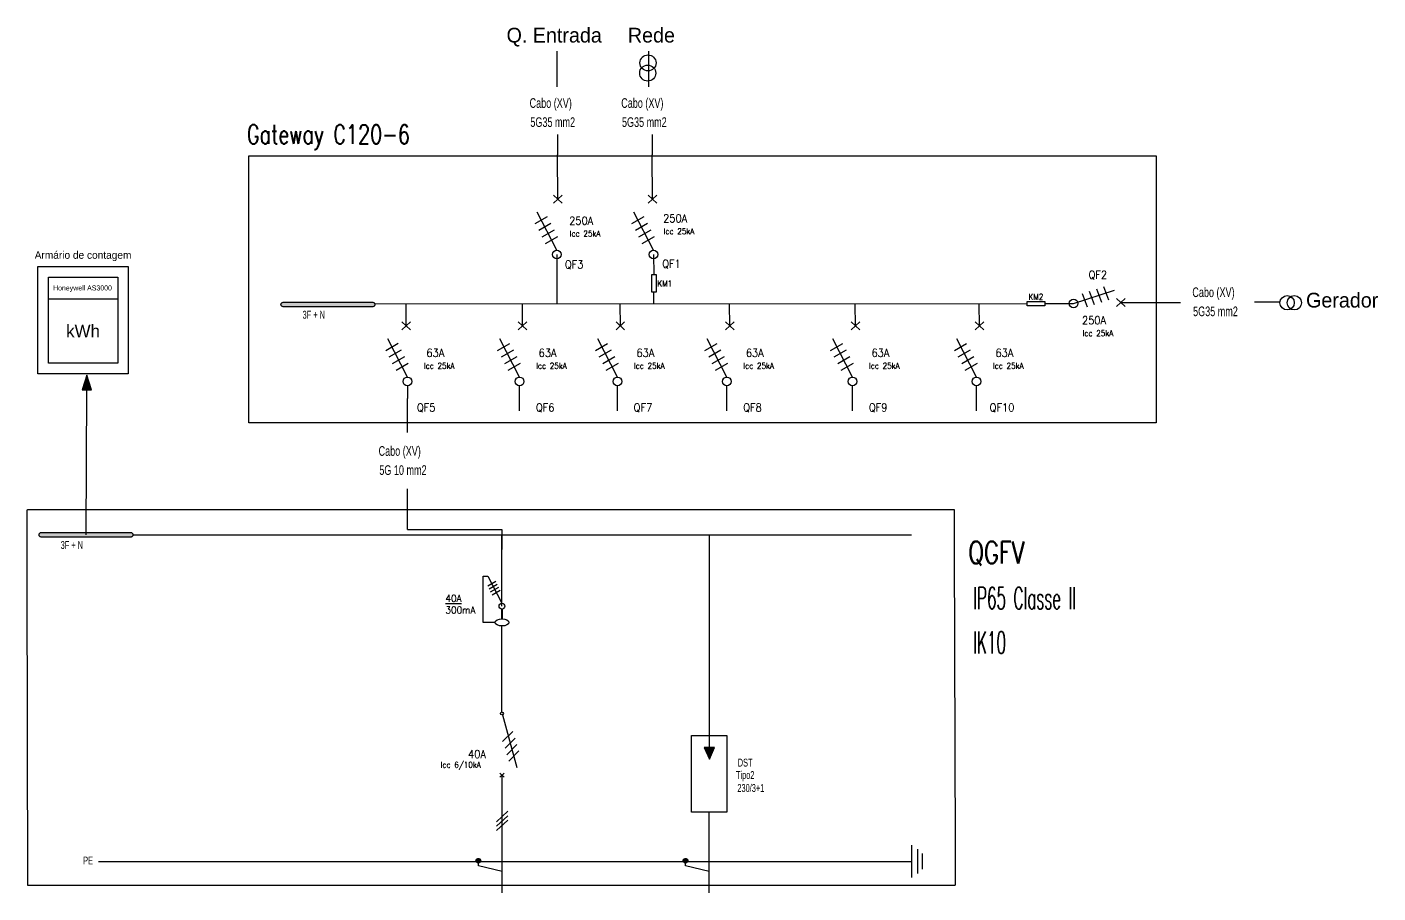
# Model space of a CAD drawing. Header units: millimetres. Extents: x 75320 to 3731865, y 19394 to 539720.
# Drawn here: x 235370 to 327093, y 216699 to 275507 of the extents above; entities that cross this region are included whole.
import ezdxf
from ezdxf.enums import TextEntityAlignment as Align

# ---------------------------------------------------------------- set-up
doc = ezdxf.new("R2010")
doc.units = ezdxf.units.MM
doc.linetypes.add('RDASHED', pattern=[2.38125, 1.5875, -0.79375])
for name, color, linetype in [('326', 7, 'Continuous'), ('Z_entity', 7, 'Continuous'), ('Z_solid', 96, 'Continuous'), ('Z_text', 7, 'Continuous')]:
    doc.layers.add(name, color=color, linetype=linetype)
doc.styles.add('QTNBCJ+TT111t00', font='', dxfattribs={"height": 0.2})
doc.styles.add('ROMANS', font='ROMANS.shx', dxfattribs={"width": 0.9, "height": 238.125})
doc.styles.get("Standard").update_dxf_attribs({"font": 'bahnschrift.ttf'})
doc.styles.get('QTNBCJ+TT111t00').set_extended_font_data('T T 1 1 1t 0 0')

msp = doc.modelspace()

# ---------------------------------------------------------------- hatches: boundary and pattern name
h = msp.add_hatch(color=256)
h.dxf.hatch_style = 1
h.paths.add_polyline_path([(259010, 256664), (259007, 256689), (258996, 256713), (258981, 256736), (258960, 256756), (258936, 256773), (258909, 256786), (258880, 256795), (258850, 256798), (252763, 256798), (252729, 256795), (252697, 256786), (252667, 256773), (252642, 256756), (252620, 256736), (252604, 256713), (252594, 256689), (252590, 256664), (252594, 256636), (252604, 256610), (252620, 256587), (252642, 256568), (252667, 256552), (252697, 256541), (252729, 256534), (252763, 256531), (258850, 256531), (258880, 256534), (258909, 256541), (258936, 256552), (258960, 256568), (258981, 256587), (258996, 256610), (259007, 256636)])
h = msp.add_hatch(color=256)
h.dxf.hatch_style = 1
h.paths.add_polyline_path([(239431, 251873), (239109, 250875), (239753, 250875)])
h = msp.add_hatch(color=256)
h.dxf.hatch_style = 1
h.paths.add_polyline_path([(242584, 241025), (242580, 241050), (242570, 241074), (242554, 241097), (242534, 241117), (242510, 241134), (242483, 241147), (242454, 241156), (242424, 241159), (236337, 241159), (236303, 241156), (236270, 241147), (236241, 241134), (236215, 241117), (236194, 241097), (236178, 241074), (236167, 241050), (236164, 241025), (236167, 240997), (236178, 240971), (236194, 240948), (236215, 240929), (236241, 240913), (236270, 240902), (236303, 240895), (236337, 240892), (242424, 240892), (242454, 240895), (242483, 240902), (242510, 240913), (242534, 240929), (242554, 240948), (242570, 240971), (242580, 240997)])
at = {"layer": 'Z_solid'}
for points in [[(281697, 225785), (282043, 226584), (281337, 226584)], [(266173, 218888), (266170, 218859), (266161, 218832), (266147, 218807), (266128, 218785), (266105, 218767), (266078, 218753), (266047, 218745), (266013, 218742), (265980, 218745), (265949, 218753), (265922, 218767), (265898, 218785), (265879, 218807), (265865, 218832), (265856, 218859), (265853, 218888), (265856, 218917), (265865, 218945), (265879, 218970), (265898, 218991), (265922, 219009), (265949, 219023), (265980, 219032), (266013, 219035), (266047, 219032), (266078, 219023), (266105, 219009), (266128, 218991), (266147, 218970), (266161, 218945), (266170, 218917)], [(280238, 218888), (280235, 218859), (280226, 218831), (280212, 218806), (280193, 218785), (280170, 218767), (280143, 218753), (280112, 218744), (280078, 218741), (280045, 218744), (280014, 218753), (279987, 218767), (279963, 218785), (279944, 218806), (279930, 218831), (279921, 218859), (279918, 218888), (279921, 218917), (279930, 218945), (279944, 218969), (279963, 218991), (279987, 219009), (280014, 219023), (280045, 219031), (280078, 219034), (280112, 219031), (280143, 219023), (280170, 219009), (280193, 218991), (280212, 218969), (280226, 218945), (280235, 218917)]]:
    msp.add_hatch(color=0, dxfattribs=at).paths.add_polyline_path(points)

# ---------------------------------------------------------------- linework, layer by layer
for p, q in [((271335, 273868), (271335, 271443)), ((277555, 273868), (277555, 271443)), ((271380, 268205), (271380, 266827)), ((277815, 268205), (277815, 266827)), ((271409, 263817), (271380, 266827)), ((277844, 263817), (277815, 266827)), ((271117, 264086), (271700, 263547)), ((271117, 263547), (271700, 264086)), ((277552, 264086), (278135, 263547)), ((277552, 263547), (278135, 264086)), ((269879, 262160), (270710, 262643)), ((276439, 262160), (277270, 262643)), ((270112, 261709), (270943, 262192)), ((270345, 261257), (271176, 261741)), ((276672, 261709), (277503, 262192)), ((276905, 261257), (277736, 261741)), ((270577, 260806), (271409, 261289)), ((277137, 260806), (277969, 261289)), ((308455, 257880), (308798, 256981)), ((307007, 257408), (307350, 256510)), ((307490, 257566), (307833, 256667)), ((307973, 257723), (308315, 256824)), ((309340, 257068), (309924, 256530)), ((309340, 256530), (309924, 257068)), ((261115, 255207), (261101, 256712)), ((269015, 255207), (269001, 256712)), ((275655, 255207), (275641, 256712)), ((283085, 255207), (283071, 256712)), ((291615, 255207), (291601, 256712)), ((300030, 255207), (300016, 256712)), ((260823, 255476), (261407, 254937)), ((260823, 254937), (261407, 255476)), ((268723, 255476), (269307, 254937)), ((268723, 254937), (269307, 255476)), ((275363, 255476), (275947, 254937)), ((275363, 254937), (275947, 255476)), ((282793, 255476), (283377, 254937)), ((282793, 254937), (283377, 255476)), ((291323, 255476), (291907, 254937)), ((291323, 254937), (291907, 255476)), ((299738, 255476), (300322, 254937)), ((299738, 254937), (300322, 255476)), ((259729, 253550), (260560, 254033)), ((259962, 253099), (260793, 253582)), ((267320, 253530), (268152, 254013)), ((267582, 253099), (268413, 253582)), ((273960, 253530), (274792, 254013)), ((274222, 253099), (275053, 253582)), ((281390, 253530), (282222, 254013)), ((281652, 253099), (282483, 253582)), ((289920, 253530), (290752, 254013)), ((290182, 253099), (291013, 253582)), ((298335, 253530), (299167, 254013)), ((298597, 253099), (299428, 253582)), ((260195, 252647), (261026, 253131)), ((260428, 252196), (261259, 252679)), ((267815, 252647), (268646, 253131)), ((268048, 252196), (268879, 252679)), ((274455, 252647), (275286, 253131)), ((274688, 252196), (275519, 252679)), ((281885, 252647), (282716, 253131)), ((282118, 252196), (282949, 252679)), ((290415, 252647), (291246, 253131)), ((290648, 252196), (291479, 252679)), ((298830, 252647), (299661, 253131)), ((299063, 252196), (299894, 252679)), ((261195, 251149), (261195, 250277)), ((268795, 251149), (268795, 249450)), ((275435, 251149), (275435, 249450)), ((282865, 251149), (282865, 249450)), ((291395, 251149), (291395, 249450)), ((299810, 251149), (299810, 249450)), ((242584, 241025), (295422, 241016)), ((267616, 236176), (267616, 240998)), ((281690, 241014), (281690, 235657)), ((266649, 237557), (267196, 237872)), ((266749, 237356), (267296, 237671)), ((266849, 237155), (267396, 237470)), ((266948, 236954), (267495, 237269)), ((267624, 235981), (267624, 235311)), ((281690, 235657), (281690, 227396))]:
    msp.add_line(p, q)
at = {"color": 0, "linetype": 'ByBlock'}
for p, q in [((267616, 238212), (267616, 240998)), ((267616, 235311), (267616, 235981)), ((267616, 228990), (267616, 234830)), ((267642, 228800), (268636, 225221)), ((268349, 227670), (267659, 226980)), ((268519, 227221), (267829, 226532)), ((268634, 226774), (267945, 226084)), ((268764, 226350), (268074, 225660)), ((267770, 224554), (267480, 224844)), ((267480, 224554), (267770, 224844)), ((267625, 216699), (267625, 224699)), ((281690, 216699), (281690, 222198))]:
    msp.add_line(p, q, dxfattribs=at)
for points in [[(250430, 266765), (312040, 266765), (312040, 248617), (250430, 248617)], [(236102, 259241), (242247, 259241), (242247, 251945), (236102, 251945)], [(277785, 257490), (277785, 258700), (278075, 258700), (278075, 257490)], [(236825, 258518), (241525, 258518), (241525, 252668), (236825, 252668)], [(236825, 257045), (241525, 257045), (241525, 252668), (236825, 252668)], [(303270, 256870), (304480, 256870), (304480, 256580), (303270, 256580)], [(239109, 250875), (239753, 250875), (239431, 251873)], [(280495, 227396), (282885, 227396), (282885, 222198), (280495, 222198)]]:
    msp.add_lwpolyline(points, close=True)
for points in [[(271345, 260347), (270009, 262938)], [(277905, 260347), (276569, 262938)], [(271345, 260053), (271345, 256705)], [(277905, 260053), (277930, 258700)], [(277905, 257470), (277900, 256712)], [(306430, 256725), (309202, 257626)], [(318720, 256840), (320460, 256840)], [(258960, 256712), (303270, 256725)], [(304480, 256725), (306430, 256725)], [(309632, 256799), (313680, 256799)], [(261195, 251737), (259859, 254328)], [(268815, 251737), (267479, 254328)], [(275455, 251737), (274119, 254328)], [(282885, 251737), (281549, 254328)], [(291415, 251737), (290079, 254328)], [(299830, 251737), (298494, 254328)], [(239375, 241025), (239431, 250875)], [(261195, 247965), (261195, 250277)], [(261206, 241385), (261206, 244156)], [(261206, 241385), (267616, 241385)], [(267616, 241385), (267616, 240019)], [(267150, 235072), (266329, 235072), (266329, 238212), (266660, 238212), (267597, 236371)]]:
    msp.add_lwpolyline(points)
at = {"linetype": 'RDASHED'}
msp.add_lwpolyline([(235370, 242745), (298310, 242745), (298395, 217215), (235425, 217215)], close=True, dxfattribs=at)
for centre, radius in [((277531, 273069), 544), ((277511, 272379), 544), ((271345, 260053), 294), ((277905, 260053), 294), ((306430, 256725), 294), ((320925, 256781), 487), ((321412, 256781), 487), ((261195, 251443), 294), ((268815, 251443), 294), ((275455, 251443), 294), ((282885, 251443), 294), ((291415, 251443), 294), ((299830, 251443), 294), ((267616, 236176), 195)]:
    msp.add_circle(centre, radius)
at = {"color": 0, "linetype": 'ByBlock'}
msp.add_circle((267618, 228894), 96.6, dxfattribs=at)
msp.add_ellipse((267622, 235071), major_axis=(471, 0), ratio=0.510093)
at = {"layer": 'Z_entity', "color": 7}
for points in [[(259010, 256664), (259007, 256689), (258996, 256713), (258981, 256736), (258960, 256756), (258936, 256773), (258909, 256786), (258880, 256795), (258850, 256798), (252763, 256798), (252729, 256795), (252697, 256786), (252667, 256773), (252642, 256756), (252620, 256736), (252604, 256713), (252594, 256689), (252590, 256664), (252590, 256664), (252594, 256636), (252604, 256610), (252620, 256587), (252642, 256568), (252667, 256552), (252697, 256541), (252729, 256534), (252763, 256531), (258850, 256531), (258880, 256534), (258909, 256541), (258936, 256552), (258960, 256568), (258981, 256587), (258996, 256610), (259007, 256636), (259010, 256664), (259010, 256664)], [(242584, 241025), (242580, 241050), (242570, 241074), (242554, 241097), (242534, 241117), (242510, 241134), (242483, 241147), (242454, 241156), (242424, 241159), (236337, 241159), (236303, 241156), (236270, 241147), (236241, 241134), (236215, 241117), (236194, 241097), (236178, 241074), (236167, 241050), (236164, 241025), (236164, 241025), (236167, 240997), (236178, 240971), (236194, 240948), (236215, 240929), (236241, 240913), (236270, 240902), (236303, 240895), (236337, 240892), (242424, 240892), (242454, 240895), (242483, 240902), (242510, 240913), (242534, 240929), (242554, 240948), (242570, 240971), (242580, 240997), (242584, 241025), (242584, 241025)], [(281697, 225785), (282043, 226584), (281337, 226584), (281697, 225785)], [(266173, 218888), (266170, 218859), (266161, 218832), (266147, 218807), (266128, 218785), (266105, 218767), (266078, 218753), (266047, 218745), (266013, 218742), (265980, 218745), (265949, 218753), (265922, 218767), (265898, 218785), (265879, 218807), (265865, 218832), (265856, 218859), (265853, 218888), (265856, 218917), (265865, 218945), (265879, 218970), (265898, 218991), (265922, 219009), (265949, 219023), (265980, 219032), (266013, 219035), (266047, 219032), (266078, 219023), (266105, 219009), (266128, 218991), (266147, 218970), (266161, 218945), (266170, 218917), (266173, 218888), (266173, 218888)], [(280238, 218888), (280235, 218859), (280226, 218831), (280212, 218806), (280193, 218785), (280170, 218767), (280143, 218753), (280112, 218744), (280078, 218741), (280045, 218744), (280014, 218753), (279987, 218767), (279963, 218785), (279944, 218806), (279930, 218831), (279921, 218859), (279918, 218888), (279921, 218917), (279930, 218945), (279944, 218969), (279963, 218991), (279987, 219009), (280014, 219023), (280045, 219031), (280078, 219034), (280112, 219031), (280143, 219023), (280170, 219009), (280193, 218991), (280212, 218969), (280226, 218945), (280235, 218917), (280238, 218888), (280238, 218888)]]:
    msp.add_lwpolyline(points, dxfattribs=at)
at = {"layer": 'Z_entity', "color": 0}
for points in [[(258850, 256798), (252763, 256798)], [(252763, 256531), (258850, 256531)], [(242424, 241159), (236337, 241159)], [(236337, 240892), (242424, 240892)], [(281690, 227396), (281690, 226584)], [(267239, 221526), (268011, 222245)], [(267239, 221232), (268011, 221938)], [(267239, 220939), (268011, 221645)], [(295422, 219939), (295422, 217755)], [(295827, 219673), (295827, 218021)], [(296146, 219380), (296146, 218314)], [(240219, 218844), (295422, 218847)], [(266013, 218542), (266013, 218888)], [(267625, 218156), (266013, 218542)], [(280078, 218542), (280078, 218888)], [(281690, 218155), (280078, 218542)]]:
    msp.add_lwpolyline(points, dxfattribs=at)

# ---------------------------------------------------------------- texts
at = {"lineweight": -3, "style": 'ROMANS'}
for s, height, width, p in [('Gateway C120-6', 1276.07, 0.75, (250297, 267583)), ('QGFV', 1500, 0.75, (299279, 239075)), ('IP65 Classe II', 1500, 0.5, (299617, 235975)), ('IK10', 1500, 0.5, (299617, 232955))]:
    msp.add_text(s, height=height, dxfattribs=dict(at, width=width)).set_placement(p)
at = {"linetype": 'RDASHED', "char_height": 1000, "attachment_point": 1}
for s, insert in [('Q. Entrada', (267929, 275453)), ('Rede', (276165, 275453)), ('Gerador', (322210, 257457))]:
    msp.add_mtext_dynamic_manual_height_columns(s, width=9281.84, gutter_width=12.5, heights=[1020], dxfattribs=dict(at, insert=insert))
at = {"width": 7000.41, "attachment_point": 5}
for s, insert, char_height in [('\\pxqc;Armário de contagem', (239175, 259946), 513.54), ('\\pxqc;kWh', (239175, 254857), 855.9)]:
    msp.add_mtext(s, dxfattribs=dict(at, insert=insert, char_height=char_height))
at = {"insert": (239137, 257736), "char_height": 342.36, "attachment_point": 5}
msp.add_mtext_dynamic_manual_height_columns('Honeywell AS3000', width=4700.99, gutter_width=713, heights=[0], dxfattribs=at)
at = {"layer": '326', "linetype": 'Continuous', "style": 'ROMANS', "width": 0.9}
for s, p in [('250A', (272995, 262082)), ('250A', (279375, 262242)), ('QF3', (272514, 259107)), ('QF1', (279124, 259157)), ('QF2', (308069, 258412)), ('250A', (307817, 255316)), ('63A', (263094, 253110)), ('63A', (270714, 253110)), ('63A', (277354, 253110)), ('63A', (284784, 253110)), ('63A', (293314, 253110)), ('63A', (301729, 253110)), ('QF5', (262472, 249395)), ('QF6', (270552, 249395)), ('QF7', (277192, 249395)), ('QF8', (284622, 249395)), ('QF9', (293152, 249395)), ('QF10', (301567, 249395)), ('40A', (265919, 225856))]:
    msp.add_text(s, height=543.5, dxfattribs=at).set_placement(p, align=Align.CENTER)
for s, p in [('Icc 25kA', (272216, 261475)), ('Icc 25kA', (278596, 261635)), ('KM1', (278167, 258090)), ('KM2', (303370, 257190)), ('Icc 25kA', (307038, 254710)), ('Icc 25kA', (262315, 252504)), ('Icc 25kA', (269935, 252504)), ('Icc 25kA', (276575, 252504)), ('Icc 25kA', (284005, 252504)), ('Icc 25kA', (292535, 252504)), ('Icc 25kA', (300950, 252504)), ('Icc 6/10kA', (263451, 225405))]:
    msp.add_text(s, height=400, dxfattribs=at).set_placement(p, align=Align.MIDDLE_LEFT)
for s, p in [('%%U40A', (263782, 236463)), ('300mA', (263782, 235673))]:
    msp.add_text(s, height=487.9, dxfattribs=at).set_placement(p)
at = {"layer": 'Z_text', "color": 0, "style": 'QTNBCJ+TT111t00', "width": 0.7}
for s, height, p in [('Cabo (XV)', 656.2, (269493, 270017)), ('Cabo (XV)', 656.2, (275713, 270017)), ('5G35 mm2', 656.2, (269544, 268720)), ('5G35 mm2', 656.2, (275764, 268720)), ('Cabo (XV)', 656.2, (314490, 257167)), ('3F + N', 536.3, (254078, 255700)), ('5G35 mm2', 656.2, (314541, 255870)), ('Cabo (XV)', 656.2, (259240, 246387)), ('5G 10 mm2', 656.2, (259290, 245090)), ('3F + N', 536.3, (237652, 240061)), ('DST', 536.3, (283625, 225285)), ('Tipo2', 536.3, (283501, 224440)), ('230/3+1', 536.3, (283600, 223560)), ('PE', 536.3, (239182, 218637))]:
    msp.add_text(s, height=height, rotation=0.00055, dxfattribs=at).set_placement(p)

doc.saveas('drawing.dxf')
